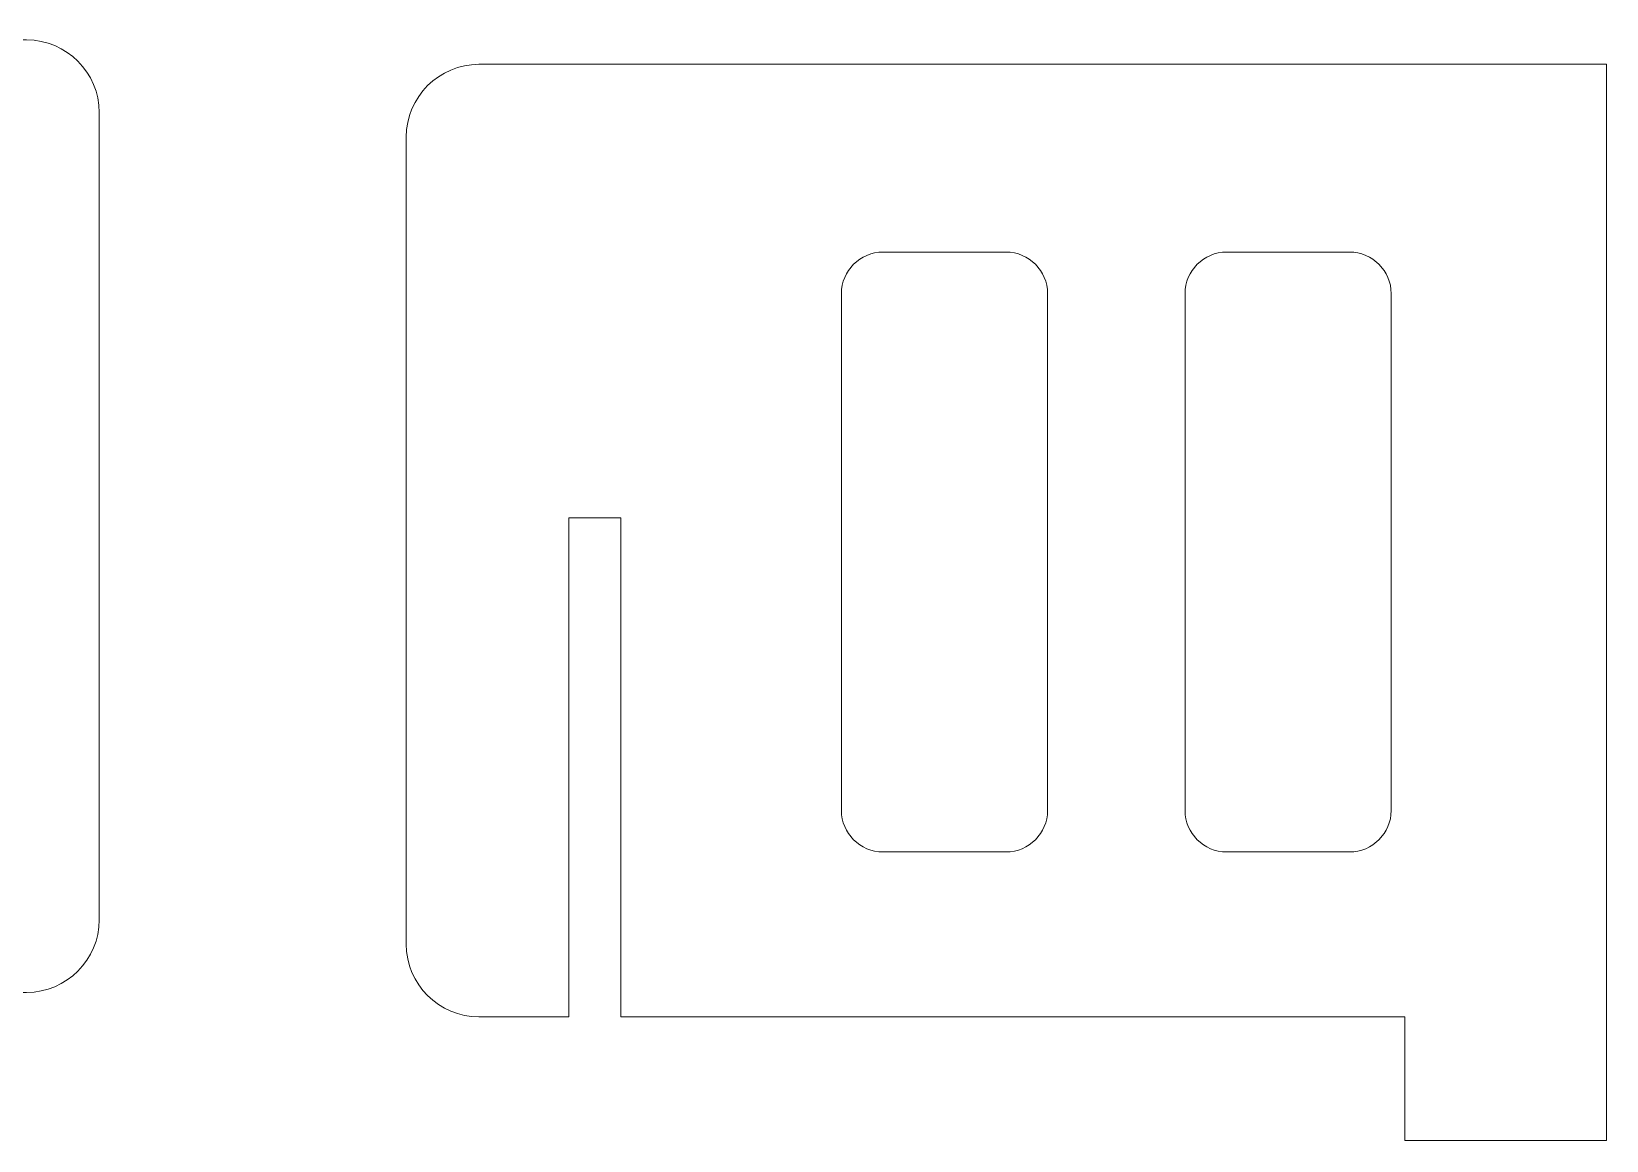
# Model space of a CAD drawing. Header units: millimetres. Extents: x -580 to 580, y -723 to 723.
# Drawn here: x -485 to -401.2, y -30.8 to 28.3 of the extents above; entities that cross this region are included whole.
import ezdxf

# ---------------------------------------------------------------- set-up
doc = ezdxf.new("R2010")
doc.units = ezdxf.units.MM
doc.header["$MEASUREMENT"] = 0
doc.layers.add('Camada 1', color=7, linetype='Continuous')

msp = doc.modelspace()

# ---------------------------------------------------------------- linework, layer by layer
at = {"layer": 'Camada 1', "color": 250, "lineweight": 9}
for points in [[(-481.4372, 23.9781), (-481.4372, 23.9781), (-481.4372, -19.0082), (-481.4372, -19.0082), (-481.4372, -19.0082), (-481.4372, -19.0082), (-481.4573, -19.4025), (-481.4573, -19.4025), (-481.4573, -19.4025), (-481.4573, -19.4025), (-481.5162, -19.7859), (-481.5162, -19.7859), (-481.5162, -19.7859), (-481.5162, -19.7859), (-481.612, -20.1562), (-481.612, -20.1562), (-481.612, -20.1562), (-481.612, -20.1562), (-481.7426, -20.5114), (-481.7426, -20.5114), (-481.7426, -20.5114), (-481.7426, -20.5114), (-481.9062, -20.8496), (-481.9062, -20.8496), (-481.9062, -20.8496), (-481.9062, -20.8496), (-482.1008, -21.1689), (-482.1008, -21.1689), (-482.1008, -21.1689), (-482.1008, -21.1689), (-482.3241, -21.4672), (-482.3241, -21.4672), (-482.3241, -21.4672), (-482.3241, -21.4672), (-482.5745, -21.7425), (-482.5745, -21.7425), (-482.5745, -21.7425), (-482.5745, -21.7425), (-482.8497, -21.9928), (-482.8497, -21.9928), (-482.8497, -21.9928), (-482.8497, -21.9928), (-483.148, -22.2162), (-483.148, -22.2162), (-483.148, -22.2162), (-483.148, -22.2162), (-483.4671, -22.4107), (-483.4671, -22.4107), (-483.4671, -22.4107), (-483.4671, -22.4107), (-483.8055, -22.5743), (-483.8055, -22.5743), (-483.8055, -22.5743), (-483.8055, -22.5743), (-484.1607, -22.7049), (-484.1607, -22.7049), (-484.1607, -22.7049), (-484.1607, -22.7049), (-484.5309, -22.8008), (-484.5309, -22.8008), (-484.5309, -22.8008), (-484.5309, -22.8008), (-484.9143, -22.8596), (-484.9143, -22.8596), (-484.9143, -22.8596), (-484.9143, -22.8596), (-485.3087, -22.8797), (-485.3087, -22.8797), (-485.3087, -22.8797), (-485.3087, -22.8797), (-545.3361, -22.8797), (-545.3361, -22.8797), (-545.3361, -22.8797), (-545.3361, -22.8797), (-545.3361, 34.4344), (-545.3361, 34.4344), (-545.3361, 34.4344), (-545.3361, 34.4344), (-534.6048, 34.4344), (-534.6048, 34.4344), (-534.6048, 34.4344), (-534.6048, 34.4344), (-534.6048, 27.8496), (-534.6048, 27.8496), (-534.6048, 27.8496), (-534.6048, 27.8496), (-492.8603, 27.8496), (-492.8603, 27.8496), (-492.8603, 27.8496), (-492.8603, 27.8496), (-492.8603, 1.2801), (-492.8603, 1.2801), (-492.8603, 1.2801), (-492.8603, 1.2801), (-490.0949, 1.2801), (-490.0949, 1.2801), (-490.0949, 1.2801), (-490.0949, 1.2801), (-490.0949, 27.8496), (-490.0949, 27.8496), (-490.0949, 27.8496), (-490.0949, 27.8496), (-485.3087, 27.8496), (-485.3087, 27.8496), (-485.3087, 27.8496), (-485.3087, 27.8496), (-484.9143, 27.8295), (-484.9143, 27.8295), (-484.9143, 27.8295), (-484.9143, 27.8295), (-484.5309, 27.7706), (-484.5309, 27.7706), (-484.5309, 27.7706), (-484.5309, 27.7706), (-484.1607, 27.6748), (-484.1607, 27.6748), (-484.1607, 27.6748), (-484.1607, 27.6748), (-483.8055, 27.5441), (-483.8055, 27.5441), (-483.8055, 27.5441), (-483.8055, 27.5441), (-483.4671, 27.3805), (-483.4671, 27.3805), (-483.4671, 27.3805), (-483.4671, 27.3805), (-483.148, 27.1861), (-483.148, 27.1861), (-483.148, 27.1861), (-483.148, 27.1861), (-482.8497, 26.9626), (-482.8497, 26.9626), (-482.8497, 26.9626), (-482.8497, 26.9626), (-482.5745, 26.7123), (-482.5745, 26.7123), (-482.5745, 26.7123), (-482.5745, 26.7123), (-482.3241, 26.437), (-482.3241, 26.437), (-482.3241, 26.437), (-482.3241, 26.437), (-482.1008, 26.1388), (-482.1008, 26.1388), (-482.1008, 26.1388), (-482.1008, 26.1388), (-481.9062, 25.8195), (-481.9062, 25.8195), (-481.9062, 25.8195), (-481.9062, 25.8195), (-481.7426, 25.4813), (-481.7426, 25.4813), (-481.7426, 25.4813), (-481.7426, 25.4813), (-481.612, 25.1261), (-481.612, 25.1261), (-481.612, 25.1261), (-481.612, 25.1261), (-481.5162, 24.7558), (-481.5162, 24.7558), (-481.5162, 24.7558), (-481.5162, 24.7558), (-481.4573, 24.3724), (-481.4573, 24.3724), (-481.4573, 24.3724), (-481.4573, 24.3724), (-481.4372, 23.9781), (-481.4372, 23.9781), (-481.4372, 23.9781), (-481.4372, 23.9781), (-481.4372, 23.9781), (-481.4372, 23.9781)], [(-465.0965, -20.3089), (-465.0965, -20.3089), (-465.0965, 22.6774), (-465.0965, 22.6774), (-465.0965, 22.6774), (-465.0965, 22.6774), (-465.0764, 23.0717), (-465.0764, 23.0717), (-465.0764, 23.0717), (-465.0764, 23.0717), (-465.0175, 23.4551), (-465.0175, 23.4551), (-465.0175, 23.4551), (-465.0175, 23.4551), (-464.9216, 23.8254), (-464.9216, 23.8254), (-464.9216, 23.8254), (-464.9216, 23.8254), (-464.791, 24.1806), (-464.791, 24.1806), (-464.791, 24.1806), (-464.791, 24.1806), (-464.6275, 24.5188), (-464.6275, 24.5188), (-464.6275, 24.5188), (-464.6275, 24.5188), (-464.433, 24.838), (-464.433, 24.838), (-464.433, 24.838), (-464.433, 24.838), (-464.2097, 25.1363), (-464.2097, 25.1363), (-464.2097, 25.1363), (-464.2097, 25.1363), (-463.9593, 25.4116), (-463.9593, 25.4116), (-463.9593, 25.4116), (-463.9593, 25.4116), (-463.684, 25.6619), (-463.684, 25.6619), (-463.684, 25.6619), (-463.684, 25.6619), (-463.3858, 25.8854), (-463.3858, 25.8854), (-463.3858, 25.8854), (-463.3858, 25.8854), (-463.0666, 26.0798), (-463.0666, 26.0798), (-463.0666, 26.0798), (-463.0666, 26.0798), (-462.7283, 26.2434), (-462.7283, 26.2434), (-462.7283, 26.2434), (-462.7283, 26.2434), (-462.373, 26.374), (-462.373, 26.374), (-462.373, 26.374), (-462.373, 26.374), (-462.0026, 26.4699), (-462.0026, 26.4699), (-462.0026, 26.4699), (-462.0026, 26.4699), (-461.6194, 26.5288), (-461.6194, 26.5288), (-461.6194, 26.5288), (-461.6194, 26.5288), (-461.225, 26.5489), (-461.225, 26.5489), (-461.225, 26.5489), (-461.225, 26.5489), (-401.1975, 26.5489), (-401.1975, 26.5489), (-401.1975, 26.5489), (-401.1975, 26.5489), (-401.1975, -30.7654), (-401.1975, -30.7654), (-401.1975, -30.7654), (-401.1975, -30.7654), (-411.9287, -30.7654), (-411.9287, -30.7654), (-411.9287, -30.7654), (-411.9287, -30.7654), (-411.9287, -24.1804), (-411.9287, -24.1804), (-411.9287, -24.1804), (-411.9287, -24.1804), (-453.6734, -24.1804), (-453.6734, -24.1804), (-453.6734, -24.1804), (-453.6734, -24.1804), (-453.6734, 2.3891), (-453.6734, 2.3891), (-453.6734, 2.3891), (-453.6734, 2.3891), (-456.4387, 2.3891), (-456.4387, 2.3891), (-456.4387, 2.3891), (-456.4387, 2.3891), (-456.4387, -24.1804), (-456.4387, -24.1804), (-456.4387, -24.1804), (-456.4387, -24.1804), (-461.225, -24.1804), (-461.225, -24.1804), (-461.225, -24.1804), (-461.225, -24.1804), (-461.6194, -24.1603), (-461.6194, -24.1603), (-461.6194, -24.1603), (-461.6194, -24.1603), (-462.0026, -24.1014), (-462.0026, -24.1014), (-462.0026, -24.1014), (-462.0026, -24.1014), (-462.373, -24.0057), (-462.373, -24.0057), (-462.373, -24.0057), (-462.373, -24.0057), (-462.7283, -23.8749), (-462.7283, -23.8749), (-462.7283, -23.8749), (-462.7283, -23.8749), (-463.0666, -23.7115), (-463.0666, -23.7115), (-463.0666, -23.7115), (-463.0666, -23.7115), (-463.3858, -23.5169), (-463.3858, -23.5169), (-463.3858, -23.5169), (-463.3858, -23.5169), (-463.684, -23.2935), (-463.684, -23.2935), (-463.684, -23.2935), (-463.684, -23.2935), (-463.9593, -23.0432), (-463.9593, -23.0432), (-463.9593, -23.0432), (-463.9593, -23.0432), (-464.2097, -22.7679), (-464.2097, -22.7679), (-464.2097, -22.7679), (-464.2097, -22.7679), (-464.433, -22.4697), (-464.433, -22.4697), (-464.433, -22.4697), (-464.433, -22.4697), (-464.6275, -22.1505), (-464.6275, -22.1505), (-464.6275, -22.1505), (-464.6275, -22.1505), (-464.791, -21.8122), (-464.791, -21.8122), (-464.791, -21.8122), (-464.791, -21.8122), (-464.9216, -21.4569), (-464.9216, -21.4569), (-464.9216, -21.4569), (-464.9216, -21.4569), (-465.0175, -21.0866), (-465.0175, -21.0866), (-465.0175, -21.0866), (-465.0175, -21.0866), (-465.0764, -20.7034), (-465.0764, -20.7034), (-465.0764, -20.7034), (-465.0764, -20.7034), (-465.0965, -20.3089), (-465.0965, -20.3089), (-465.0965, -20.3089), (-465.0965, -20.3089), (-465.0965, -20.3089), (-465.0965, -20.3089)]]:
    msp.add_open_spline(points, degree=3, knots=[0, 0, 0, 0, 0.0227273, 0.0227273, 0.0227273, 0.0227273, 0.0454545, 0.0454545, 0.0454545, 0.0454545, 0.0681818, 0.0681818, 0.0681818, 0.0681818, 0.0909091, 0.0909091, 0.0909091, 0.0909091, 0.1136364, 0.1136364, 0.1136364, 0.1136364, 0.1363636, 0.1363636, 0.1363636, 0.1363636, 0.1590909, 0.1590909, 0.1590909, 0.1590909, 0.1818182, 0.1818182, 0.1818182, 0.1818182, 0.2045455, 0.2045455, 0.2045455, 0.2045455, 0.2272727, 0.2272727, 0.2272727, 0.2272727, 0.25, 0.25, 0.25, 0.25, 0.2727273, 0.2727273, 0.2727273, 0.2727273, 0.2954545, 0.2954545, 0.2954545, 0.2954545, 0.3181818, 0.3181818, 0.3181818, 0.3181818, 0.3409091, 0.3409091, 0.3409091, 0.3409091, 0.3636364, 0.3636364, 0.3636364, 0.3636364, 0.3863636, 0.3863636, 0.3863636, 0.3863636, 0.4090909, 0.4090909, 0.4090909, 0.4090909, 0.4318182, 0.4318182, 0.4318182, 0.4318182, 0.4545455, 0.4545455, 0.4545455, 0.4545455, 0.4772727, 0.4772727, 0.4772727, 0.4772727, 0.5, 0.5, 0.5, 0.5, 0.5227273, 0.5227273, 0.5227273, 0.5227273, 0.5454545, 0.5454545, 0.5454545, 0.5454545, 0.5681818, 0.5681818, 0.5681818, 0.5681818, 0.5909091, 0.5909091, 0.5909091, 0.5909091, 0.6136364, 0.6136364, 0.6136364, 0.6136364, 0.6363636, 0.6363636, 0.6363636, 0.6363636, 0.6590909, 0.6590909, 0.6590909, 0.6590909, 0.6818182, 0.6818182, 0.6818182, 0.6818182, 0.7045455, 0.7045455, 0.7045455, 0.7045455, 0.7272727, 0.7272727, 0.7272727, 0.7272727, 0.75, 0.75, 0.75, 0.75, 0.7727273, 0.7727273, 0.7727273, 0.7727273, 0.7954545, 0.7954545, 0.7954545, 0.7954545, 0.8181818, 0.8181818, 0.8181818, 0.8181818, 0.8409091, 0.8409091, 0.8409091, 0.8409091, 0.8636364, 0.8636364, 0.8636364, 0.8636364, 0.8863636, 0.8863636, 0.8863636, 0.8863636, 0.9090909, 0.9090909, 0.9090909, 0.9090909, 0.9318182, 0.9318182, 0.9318182, 0.9318182, 0.9545455, 0.9545455, 0.9545455, 0.9545455, 1, 1, 1, 1], dxfattribs=at)
at = {"layer": 'Camada 1', "color": 240, "lineweight": 9}
for points in [[(-433.165, 16.5493), (-433.165, 16.5493), (-439.7156, 16.5493), (-439.7156, 16.5493), (-439.7156, 16.5493), (-439.7156, 16.5493), (-439.9409, 16.5378), (-439.9409, 16.5378), (-439.9409, 16.5378), (-439.9409, 16.5378), (-440.1599, 16.5042), (-440.1599, 16.5042), (-440.1599, 16.5042), (-440.1599, 16.5042), (-440.3716, 16.4494), (-440.3716, 16.4494), (-440.3716, 16.4494), (-440.3716, 16.4494), (-440.5746, 16.3748), (-440.5746, 16.3748), (-440.5746, 16.3748), (-440.5746, 16.3748), (-440.7679, 16.2813), (-440.7679, 16.2813), (-440.7679, 16.2813), (-440.7679, 16.2813), (-440.9503, 16.1702), (-440.9503, 16.1702), (-440.9503, 16.1702), (-440.9503, 16.1702), (-441.278, 15.8995), (-441.278, 15.8995), (-441.278, 15.8995), (-441.278, 15.8995), (-441.5487, 15.5717), (-441.5487, 15.5717), (-441.5487, 15.5717), (-441.5487, 15.5717), (-441.6599, 15.3893), (-441.6599, 15.3893), (-441.6599, 15.3893), (-441.6599, 15.3893), (-441.7533, 15.1961), (-441.7533, 15.1961), (-441.7533, 15.1961), (-441.7533, 15.1961), (-441.828, 14.993), (-441.828, 14.993), (-441.828, 14.993), (-441.828, 14.993), (-441.8827, 14.7815), (-441.8827, 14.7815), (-441.8827, 14.7815), (-441.8827, 14.7815), (-441.9164, 14.5624), (-441.9164, 14.5624), (-441.9164, 14.5624), (-441.9164, 14.5624), (-441.9278, 14.3371), (-441.9278, 14.3371), (-441.9278, 14.3371), (-441.9278, 14.3371), (-441.9278, -13.1881), (-441.9278, -13.1881), (-441.9278, -13.1881), (-441.9278, -13.1881), (-441.9164, -13.4135), (-441.9164, -13.4135), (-441.9164, -13.4135), (-441.9164, -13.4135), (-441.8827, -13.6325), (-441.8827, -13.6325), (-441.8827, -13.6325), (-441.8827, -13.6325), (-441.828, -13.8442), (-441.828, -13.8442), (-441.828, -13.8442), (-441.828, -13.8442), (-441.7533, -14.0472), (-441.7533, -14.0472), (-441.7533, -14.0472), (-441.7533, -14.0472), (-441.6599, -14.2405), (-441.6599, -14.2405), (-441.6599, -14.2405), (-441.6599, -14.2405), (-441.5487, -14.4229), (-441.5487, -14.4229), (-441.5487, -14.4229), (-441.5487, -14.4229), (-441.278, -14.7506), (-441.278, -14.7506), (-441.278, -14.7506), (-441.278, -14.7506), (-440.9503, -15.0213), (-440.9503, -15.0213), (-440.9503, -15.0213), (-440.9503, -15.0213), (-440.7679, -15.1324), (-440.7679, -15.1324), (-440.7679, -15.1324), (-440.7679, -15.1324), (-440.5746, -15.2258), (-440.5746, -15.2258), (-440.5746, -15.2258), (-440.5746, -15.2258), (-440.3716, -15.3005), (-440.3716, -15.3005), (-440.3716, -15.3005), (-440.3716, -15.3005), (-440.1599, -15.3553), (-440.1599, -15.3553), (-440.1599, -15.3553), (-440.1599, -15.3553), (-439.9409, -15.389), (-439.9409, -15.389), (-439.9409, -15.389), (-439.9409, -15.389), (-439.7156, -15.4004), (-439.7156, -15.4004), (-439.7156, -15.4004), (-439.7156, -15.4004), (-433.165, -15.4004), (-433.165, -15.4004), (-433.165, -15.4004), (-433.165, -15.4004), (-432.9397, -15.389), (-432.9397, -15.389), (-432.9397, -15.389), (-432.9397, -15.389), (-432.7206, -15.3553), (-432.7206, -15.3553), (-432.7206, -15.3553), (-432.7206, -15.3553), (-432.5091, -15.3005), (-432.5091, -15.3005), (-432.5091, -15.3005), (-432.5091, -15.3005), (-432.3061, -15.2258), (-432.3061, -15.2258), (-432.3061, -15.2258), (-432.3061, -15.2258), (-432.1128, -15.1324), (-432.1128, -15.1324), (-432.1128, -15.1324), (-432.1128, -15.1324), (-431.9303, -15.0213), (-431.9303, -15.0213), (-431.9303, -15.0213), (-431.9303, -15.0213), (-431.6026, -14.7506), (-431.6026, -14.7506), (-431.6026, -14.7506), (-431.6026, -14.7506), (-431.3319, -14.4229), (-431.3319, -14.4229), (-431.3319, -14.4229), (-431.3319, -14.4229), (-431.2208, -14.2405), (-431.2208, -14.2405), (-431.2208, -14.2405), (-431.2208, -14.2405), (-431.1273, -14.0472), (-431.1273, -14.0472), (-431.1273, -14.0472), (-431.1273, -14.0472), (-431.0526, -13.8442), (-431.0526, -13.8442), (-431.0526, -13.8442), (-431.0526, -13.8442), (-430.9979, -13.6325), (-430.9979, -13.6325), (-430.9979, -13.6325), (-430.9979, -13.6325), (-430.9642, -13.4135), (-430.9642, -13.4135), (-430.9642, -13.4135), (-430.9642, -13.4135), (-430.9527, -13.1881), (-430.9527, -13.1881), (-430.9527, -13.1881), (-430.9527, -13.1881), (-430.9527, 14.3371), (-430.9527, 14.3371), (-430.9527, 14.3371), (-430.9527, 14.3371), (-430.9642, 14.5624), (-430.9642, 14.5624), (-430.9642, 14.5624), (-430.9642, 14.5624), (-430.9979, 14.7815), (-430.9979, 14.7815), (-430.9979, 14.7815), (-430.9979, 14.7815), (-431.0526, 14.993), (-431.0526, 14.993), (-431.0526, 14.993), (-431.0526, 14.993), (-431.1273, 15.1961), (-431.1273, 15.1961), (-431.1273, 15.1961), (-431.1273, 15.1961), (-431.2208, 15.3893), (-431.2208, 15.3893), (-431.2208, 15.3893), (-431.2208, 15.3893), (-431.3319, 15.5717), (-431.3319, 15.5717), (-431.3319, 15.5717), (-431.3319, 15.5717), (-431.6026, 15.8995), (-431.6026, 15.8995), (-431.6026, 15.8995), (-431.6026, 15.8995), (-431.9303, 16.1702), (-431.9303, 16.1702), (-431.9303, 16.1702), (-431.9303, 16.1702), (-432.1128, 16.2813), (-432.1128, 16.2813), (-432.1128, 16.2813), (-432.1128, 16.2813), (-432.3061, 16.3748), (-432.3061, 16.3748), (-432.3061, 16.3748), (-432.3061, 16.3748), (-432.5091, 16.4494), (-432.5091, 16.4494), (-432.5091, 16.4494), (-432.5091, 16.4494), (-432.7206, 16.5042), (-432.7206, 16.5042), (-432.7206, 16.5042), (-432.7206, 16.5042), (-432.9397, 16.5378), (-432.9397, 16.5378), (-432.9397, 16.5378), (-432.9397, 16.5378), (-433.165, 16.5493), (-433.165, 16.5493), (-433.165, 16.5493), (-433.165, 16.5493), (-433.165, 16.5493), (-433.165, 16.5493)], [(-414.8727, 16.5493), (-414.8727, 16.5493), (-421.4233, 16.5493), (-421.4233, 16.5493), (-421.4233, 16.5493), (-421.4233, 16.5493), (-421.6487, 16.5378), (-421.6487, 16.5378), (-421.6487, 16.5378), (-421.6487, 16.5378), (-421.8677, 16.5042), (-421.8677, 16.5042), (-421.8677, 16.5042), (-421.8677, 16.5042), (-422.0793, 16.4494), (-422.0793, 16.4494), (-422.0793, 16.4494), (-422.0793, 16.4494), (-422.2823, 16.3748), (-422.2823, 16.3748), (-422.2823, 16.3748), (-422.2823, 16.3748), (-422.4756, 16.2813), (-422.4756, 16.2813), (-422.4756, 16.2813), (-422.4756, 16.2813), (-422.658, 16.1702), (-422.658, 16.1702), (-422.658, 16.1702), (-422.658, 16.1702), (-422.9857, 15.8995), (-422.9857, 15.8995), (-422.9857, 15.8995), (-422.9857, 15.8995), (-423.2565, 15.5717), (-423.2565, 15.5717), (-423.2565, 15.5717), (-423.2565, 15.5717), (-423.3676, 15.3893), (-423.3676, 15.3893), (-423.3676, 15.3893), (-423.3676, 15.3893), (-423.4611, 15.1961), (-423.4611, 15.1961), (-423.4611, 15.1961), (-423.4611, 15.1961), (-423.5358, 14.993), (-423.5358, 14.993), (-423.5358, 14.993), (-423.5358, 14.993), (-423.5904, 14.7815), (-423.5904, 14.7815), (-423.5904, 14.7815), (-423.5904, 14.7815), (-423.6242, 14.5624), (-423.6242, 14.5624), (-423.6242, 14.5624), (-423.6242, 14.5624), (-423.6356, 14.3371), (-423.6356, 14.3371), (-423.6356, 14.3371), (-423.6356, 14.3371), (-423.6356, -13.1881), (-423.6356, -13.1881), (-423.6356, -13.1881), (-423.6356, -13.1881), (-423.6242, -13.4135), (-423.6242, -13.4135), (-423.6242, -13.4135), (-423.6242, -13.4135), (-423.5904, -13.6325), (-423.5904, -13.6325), (-423.5904, -13.6325), (-423.5904, -13.6325), (-423.5358, -13.8442), (-423.5358, -13.8442), (-423.5358, -13.8442), (-423.5358, -13.8442), (-423.4611, -14.0472), (-423.4611, -14.0472), (-423.4611, -14.0472), (-423.4611, -14.0472), (-423.3676, -14.2405), (-423.3676, -14.2405), (-423.3676, -14.2405), (-423.3676, -14.2405), (-423.2565, -14.4229), (-423.2565, -14.4229), (-423.2565, -14.4229), (-423.2565, -14.4229), (-422.9857, -14.7506), (-422.9857, -14.7506), (-422.9857, -14.7506), (-422.9857, -14.7506), (-422.658, -15.0213), (-422.658, -15.0213), (-422.658, -15.0213), (-422.658, -15.0213), (-422.4756, -15.1324), (-422.4756, -15.1324), (-422.4756, -15.1324), (-422.4756, -15.1324), (-422.2823, -15.2258), (-422.2823, -15.2258), (-422.2823, -15.2258), (-422.2823, -15.2258), (-422.0793, -15.3005), (-422.0793, -15.3005), (-422.0793, -15.3005), (-422.0793, -15.3005), (-421.8677, -15.3553), (-421.8677, -15.3553), (-421.8677, -15.3553), (-421.8677, -15.3553), (-421.6487, -15.389), (-421.6487, -15.389), (-421.6487, -15.389), (-421.6487, -15.389), (-421.4233, -15.4004), (-421.4233, -15.4004), (-421.4233, -15.4004), (-421.4233, -15.4004), (-414.8727, -15.4004), (-414.8727, -15.4004), (-414.8727, -15.4004), (-414.8727, -15.4004), (-414.6475, -15.389), (-414.6475, -15.389), (-414.6475, -15.389), (-414.6475, -15.389), (-414.4284, -15.3553), (-414.4284, -15.3553), (-414.4284, -15.3553), (-414.4284, -15.3553), (-414.2168, -15.3005), (-414.2168, -15.3005), (-414.2168, -15.3005), (-414.2168, -15.3005), (-414.0138, -15.2258), (-414.0138, -15.2258), (-414.0138, -15.2258), (-414.0138, -15.2258), (-413.8205, -15.1324), (-413.8205, -15.1324), (-413.8205, -15.1324), (-413.8205, -15.1324), (-413.6381, -15.0213), (-413.6381, -15.0213), (-413.6381, -15.0213), (-413.6381, -15.0213), (-413.3103, -14.7506), (-413.3103, -14.7506), (-413.3103, -14.7506), (-413.3103, -14.7506), (-413.0397, -14.4229), (-413.0397, -14.4229), (-413.0397, -14.4229), (-413.0397, -14.4229), (-412.9285, -14.2405), (-412.9285, -14.2405), (-412.9285, -14.2405), (-412.9285, -14.2405), (-412.835, -14.0472), (-412.835, -14.0472), (-412.835, -14.0472), (-412.835, -14.0472), (-412.7604, -13.8442), (-412.7604, -13.8442), (-412.7604, -13.8442), (-412.7604, -13.8442), (-412.7056, -13.6325), (-412.7056, -13.6325), (-412.7056, -13.6325), (-412.7056, -13.6325), (-412.672, -13.4135), (-412.672, -13.4135), (-412.672, -13.4135), (-412.672, -13.4135), (-412.6605, -13.1881), (-412.6605, -13.1881), (-412.6605, -13.1881), (-412.6605, -13.1881), (-412.6605, 14.3371), (-412.6605, 14.3371), (-412.6605, 14.3371), (-412.6605, 14.3371), (-412.672, 14.5624), (-412.672, 14.5624), (-412.672, 14.5624), (-412.672, 14.5624), (-412.7056, 14.7815), (-412.7056, 14.7815), (-412.7056, 14.7815), (-412.7056, 14.7815), (-412.7604, 14.993), (-412.7604, 14.993), (-412.7604, 14.993), (-412.7604, 14.993), (-412.835, 15.1961), (-412.835, 15.1961), (-412.835, 15.1961), (-412.835, 15.1961), (-412.9285, 15.3893), (-412.9285, 15.3893), (-412.9285, 15.3893), (-412.9285, 15.3893), (-413.0397, 15.5717), (-413.0397, 15.5717), (-413.0397, 15.5717), (-413.0397, 15.5717), (-413.3103, 15.8995), (-413.3103, 15.8995), (-413.3103, 15.8995), (-413.3103, 15.8995), (-413.6381, 16.1702), (-413.6381, 16.1702), (-413.6381, 16.1702), (-413.6381, 16.1702), (-413.8205, 16.2813), (-413.8205, 16.2813), (-413.8205, 16.2813), (-413.8205, 16.2813), (-414.0138, 16.3748), (-414.0138, 16.3748), (-414.0138, 16.3748), (-414.0138, 16.3748), (-414.2168, 16.4494), (-414.2168, 16.4494), (-414.2168, 16.4494), (-414.2168, 16.4494), (-414.4284, 16.5042), (-414.4284, 16.5042), (-414.4284, 16.5042), (-414.4284, 16.5042), (-414.6475, 16.5378), (-414.6475, 16.5378), (-414.6475, 16.5378), (-414.6475, 16.5378), (-414.8727, 16.5493), (-414.8727, 16.5493), (-414.8727, 16.5493), (-414.8727, 16.5493), (-414.8727, 16.5493), (-414.8727, 16.5493)]]:
    msp.add_open_spline(points, degree=3, knots=[0, 0, 0, 0, 0.016129, 0.016129, 0.016129, 0.016129, 0.0322581, 0.0322581, 0.0322581, 0.0322581, 0.0483871, 0.0483871, 0.0483871, 0.0483871, 0.0645161, 0.0645161, 0.0645161, 0.0645161, 0.0806452, 0.0806452, 0.0806452, 0.0806452, 0.0967742, 0.0967742, 0.0967742, 0.0967742, 0.1129032, 0.1129032, 0.1129032, 0.1129032, 0.1290323, 0.1290323, 0.1290323, 0.1290323, 0.1451613, 0.1451613, 0.1451613, 0.1451613, 0.1612903, 0.1612903, 0.1612903, 0.1612903, 0.1774194, 0.1774194, 0.1774194, 0.1774194, 0.1935484, 0.1935484, 0.1935484, 0.1935484, 0.2096774, 0.2096774, 0.2096774, 0.2096774, 0.2258065, 0.2258065, 0.2258065, 0.2258065, 0.2419355, 0.2419355, 0.2419355, 0.2419355, 0.2580645, 0.2580645, 0.2580645, 0.2580645, 0.2741935, 0.2741935, 0.2741935, 0.2741935, 0.2903226, 0.2903226, 0.2903226, 0.2903226, 0.3064516, 0.3064516, 0.3064516, 0.3064516, 0.3225806, 0.3225806, 0.3225806, 0.3225806, 0.3387097, 0.3387097, 0.3387097, 0.3387097, 0.3548387, 0.3548387, 0.3548387, 0.3548387, 0.3709677, 0.3709677, 0.3709677, 0.3709677, 0.3870968, 0.3870968, 0.3870968, 0.3870968, 0.4032258, 0.4032258, 0.4032258, 0.4032258, 0.4193548, 0.4193548, 0.4193548, 0.4193548, 0.4354839, 0.4354839, 0.4354839, 0.4354839, 0.4516129, 0.4516129, 0.4516129, 0.4516129, 0.4677419, 0.4677419, 0.4677419, 0.4677419, 0.483871, 0.483871, 0.483871, 0.483871, 0.5, 0.5, 0.5, 0.5, 0.516129, 0.516129, 0.516129, 0.516129, 0.5322581, 0.5322581, 0.5322581, 0.5322581, 0.5483871, 0.5483871, 0.5483871, 0.5483871, 0.5645161, 0.5645161, 0.5645161, 0.5645161, 0.5806452, 0.5806452, 0.5806452, 0.5806452, 0.5967742, 0.5967742, 0.5967742, 0.5967742, 0.6129032, 0.6129032, 0.6129032, 0.6129032, 0.6290323, 0.6290323, 0.6290323, 0.6290323, 0.6451613, 0.6451613, 0.6451613, 0.6451613, 0.6612903, 0.6612903, 0.6612903, 0.6612903, 0.6774194, 0.6774194, 0.6774194, 0.6774194, 0.6935484, 0.6935484, 0.6935484, 0.6935484, 0.7096774, 0.7096774, 0.7096774, 0.7096774, 0.7258065, 0.7258065, 0.7258065, 0.7258065, 0.7419355, 0.7419355, 0.7419355, 0.7419355, 0.7580645, 0.7580645, 0.7580645, 0.7580645, 0.7741935, 0.7741935, 0.7741935, 0.7741935, 0.7903226, 0.7903226, 0.7903226, 0.7903226, 0.8064516, 0.8064516, 0.8064516, 0.8064516, 0.8225806, 0.8225806, 0.8225806, 0.8225806, 0.8387097, 0.8387097, 0.8387097, 0.8387097, 0.8548387, 0.8548387, 0.8548387, 0.8548387, 0.8709677, 0.8709677, 0.8709677, 0.8709677, 0.8870968, 0.8870968, 0.8870968, 0.8870968, 0.9032258, 0.9032258, 0.9032258, 0.9032258, 0.9193548, 0.9193548, 0.9193548, 0.9193548, 0.9354839, 0.9354839, 0.9354839, 0.9354839, 0.9516129, 0.9516129, 0.9516129, 0.9516129, 0.9677419, 0.9677419, 0.9677419, 0.9677419, 1, 1, 1, 1], dxfattribs=at)

doc.saveas('drawing.dxf')
